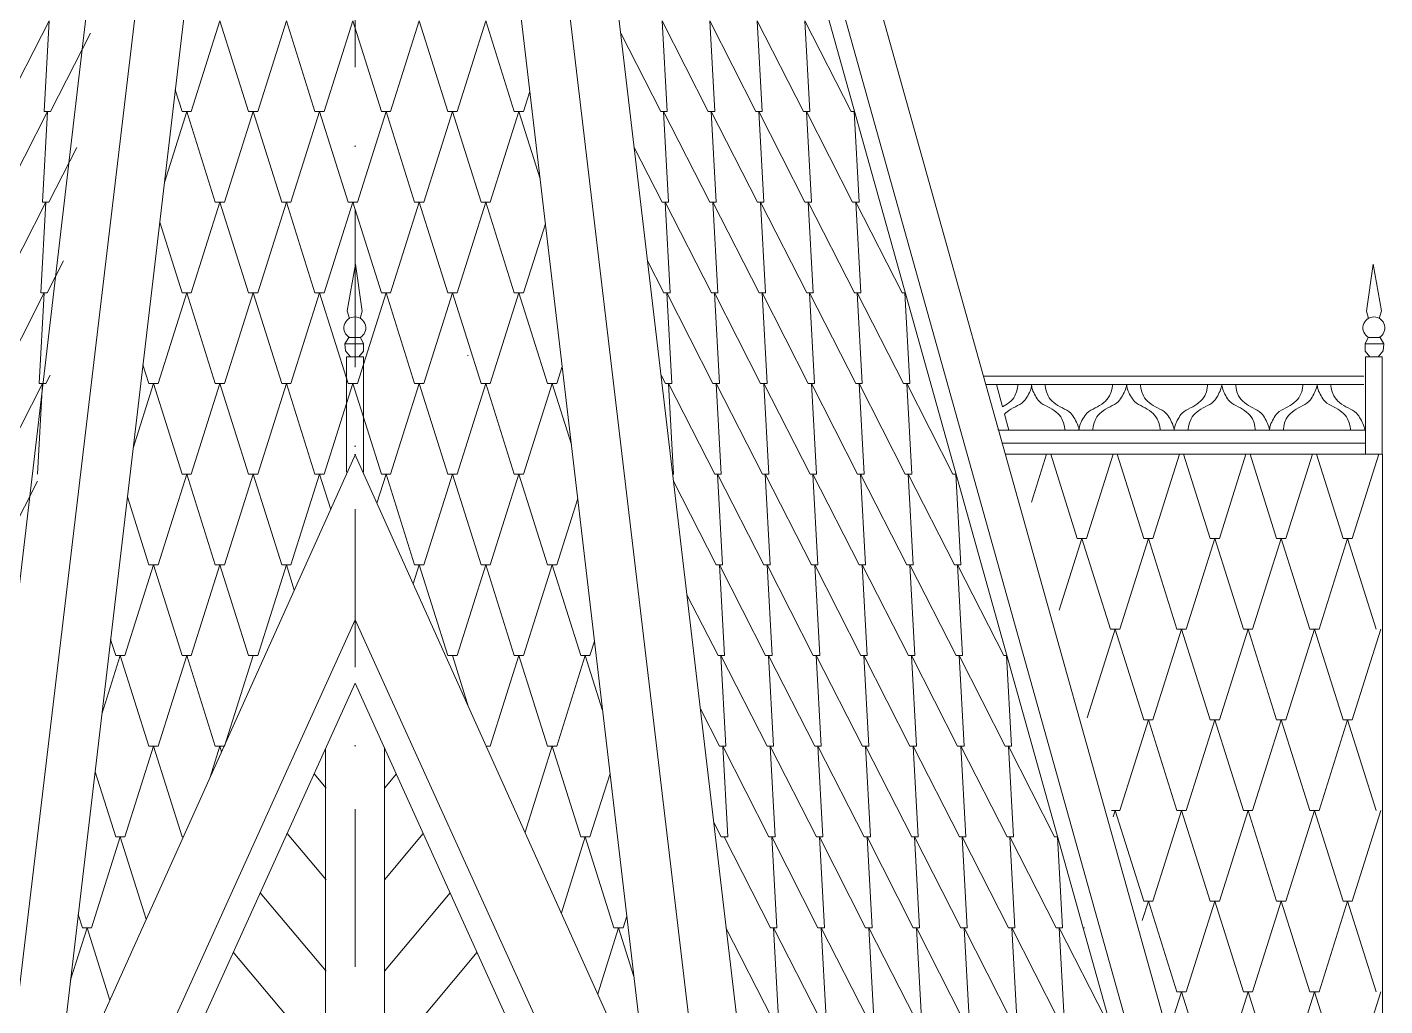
# Model space of a CAD drawing. Header units: millimetres. Extents: x 2399 to 111977, y 1313 to 59551.
# Drawn here: x 42151 to 45186, y 48311 to 50498 of the extents above; entities that cross this region are included whole.
import ezdxf

# ---------------------------------------------------------------- set-up
doc = ezdxf.new("R2010")
doc.units = ezdxf.units.MM
doc.linetypes.add('Штрихпунктирная', pattern=[670.277762, 352.777767, -176.388884, 0, -141.111112])
doc.layers.add('hatch1', color=7, linetype='Continuous', lineweight=20, true_color=0x6a6a6a)
doc.layers.add('main line', color=7, linetype='Continuous', lineweight=13)

msp = doc.modelspace()

# ---------------------------------------------------------------- linework, layer by layer
at = {"layer": 'hatch1', "color": 251, "linetype": 'Continuous', "lineweight": 20, "true_color": 0x6a6a6a}
for p, q in [((42096.9518, 50309.1492), (42200.2495, 50511.7989)), ((42200.2495, 50511.7989), (42189.0727, 50309.1492)), ((42582.2737, 50511.7989), (42518.3256, 50309.1492)), ((42582.2737, 50511.7989), (42646.2219, 50309.1492)), ((42730.7613, 50511.7989), (42666.8132, 50309.1492)), ((42730.7613, 50511.7989), (42794.7094, 50309.1492)), ((42879.2489, 50511.7989), (42815.3008, 50309.1492)), ((42879.2489, 50511.7989), (42943.197, 50309.1492)), ((43027.7365, 50511.7989), (42963.7884, 50309.1492)), ((43027.7365, 50511.7989), (43091.6846, 50309.1492)), ((43176.2241, 50511.7989), (43112.2759, 50309.1492)), ((43176.2241, 50511.7989), (43240.1722, 50309.1492)), ((43570.4997, 50511.7989), (43581.6766, 50309.1492)), ((43673.7974, 50309.1492), (43570.4997, 50511.7989)), ((43676.9391, 50511.7989), (43688.1159, 50309.1492)), ((43780.2368, 50309.1492), (43676.9391, 50511.7989)), ((43783.3784, 50511.7989), (43794.5552, 50309.1492)), ((43886.6761, 50309.1492), (43783.3784, 50511.7989)), ((43993.1154, 50309.1492), (43889.8177, 50511.7989)), ((43889.8177, 50511.7989), (43900.9946, 50309.1492)), ((42203.3912, 50309.1492), (42292.624, 50484.2064)), ((43567.3581, 50309.1492), (43478.1253, 50484.2064)), ((42482.4287, 50357.6522), (42497.7343, 50309.1492)), ((43274.9069, 50353.969), (43260.7635, 50309.1492)), ((42093.715, 50106.4995), (42197.0127, 50309.1492)), ((42197.0127, 50309.1492), (42185.8359, 50106.4995)), ((42203.3912, 50309.1492), (42189.0727, 50309.1492)), ((42508.0299, 50309.1492), (42458.1156, 50150.9723)), ((42518.3256, 50309.1492), (42497.7343, 50309.1492)), ((42508.0299, 50309.1492), (42571.9781, 50106.4995)), ((42656.5175, 50309.1492), (42592.5694, 50106.4995)), ((42666.8132, 50309.1492), (42646.2219, 50309.1492)), ((42656.5175, 50309.1492), (42720.4656, 50106.4995)), ((42805.0051, 50309.1492), (42741.057, 50106.4995)), ((42815.3008, 50309.1492), (42794.7094, 50309.1492)), ((42805.0051, 50309.1492), (42868.9532, 50106.4995)), ((42953.4927, 50309.1492), (42889.5446, 50106.4995)), ((42963.7884, 50309.1492), (42943.197, 50309.1492)), ((42953.4927, 50309.1492), (43017.4408, 50106.4995)), ((43101.9803, 50309.1492), (43038.0321, 50106.4995)), ((43112.2759, 50309.1492), (43091.6846, 50309.1492)), ((43101.9803, 50309.1492), (43165.9284, 50106.4995)), ((43250.4679, 50309.1492), (43186.5197, 50106.4995)), ((43260.7635, 50309.1492), (43240.1722, 50309.1492)), ((43250.4679, 50309.1492), (43297.8383, 50159.0338)), ((43567.3581, 50309.1492), (43581.6766, 50309.1492)), ((43573.7365, 50309.1492), (43584.9134, 50106.4995)), ((43677.0342, 50106.4995), (43573.7365, 50309.1492)), ((43673.7974, 50309.1492), (43688.1159, 50309.1492)), ((43680.1759, 50309.1492), (43691.3527, 50106.4995)), ((43783.4736, 50106.4995), (43680.1759, 50309.1492)), ((43780.2368, 50309.1492), (43794.5552, 50309.1492)), ((43786.6152, 50309.1492), (43797.7921, 50106.4995)), ((43889.9129, 50106.4995), (43786.6152, 50309.1492)), ((43886.6761, 50309.1492), (43900.9946, 50309.1492)), ((43893.0546, 50309.1492), (43904.2314, 50106.4995)), ((43996.3522, 50106.4995), (43893.0546, 50309.1492)), ((43993.1154, 50309.1492), (43999.4939, 50309.1492)), ((43999.4939, 50309.1492), (44010.6707, 50106.4995)), ((42200.1544, 50106.4995), (42262.5022, 50228.8137)), ((43570.5949, 50106.4995), (43508.2471, 50228.8137)), ((42089.6974, 49903.8498), (42192.9951, 50106.4995)), ((42192.9951, 50106.4995), (42181.8183, 49903.8498)), ((42200.1544, 50106.4995), (42185.8359, 50106.4995)), ((42582.2737, 50106.4995), (42518.3256, 49903.8498)), ((42592.5694, 50106.4995), (42571.9781, 50106.4995)), ((42582.2737, 50106.4995), (42646.2219, 49903.8498)), ((42730.7613, 50106.4995), (42666.8132, 49903.8498)), ((42741.057, 50106.4995), (42720.4656, 50106.4995)), ((42730.7613, 50106.4995), (42794.7094, 49903.8498)), ((42879.2489, 50106.4995), (42815.3008, 49903.8498)), ((42889.5446, 50106.4995), (42868.9532, 50106.4995)), ((42879.2489, 50106.4995), (42943.197, 49903.8498)), ((43027.7365, 50106.4995), (42963.7884, 49903.8498)), ((43038.0321, 50106.4995), (43017.4408, 50106.4995)), ((43027.7365, 50106.4995), (43091.6846, 49903.8498)), ((43176.2241, 50106.4995), (43112.2759, 49903.8498)), ((43186.5197, 50106.4995), (43165.9284, 50106.4995)), ((43176.2241, 50106.4995), (43240.1722, 49903.8498)), ((43570.5949, 50106.4995), (43584.9134, 50106.4995)), ((43577.7541, 50106.4995), (43588.931, 49903.8498)), ((43681.0518, 49903.8498), (43577.7541, 50106.4995)), ((43677.0342, 50106.4995), (43691.3527, 50106.4995)), ((43684.1935, 50106.4995), (43695.3703, 49903.8498)), ((43787.4912, 49903.8498), (43684.1935, 50106.4995)), ((43783.4736, 50106.4995), (43797.7921, 50106.4995)), ((43790.6328, 50106.4995), (43801.8097, 49903.8498)), ((43893.9305, 49903.8498), (43790.6328, 50106.4995)), ((43889.9129, 50106.4995), (43904.2314, 50106.4995)), ((43897.0722, 50106.4995), (43908.249, 49903.8498)), ((44000.3698, 49903.8498), (43897.0722, 50106.4995)), ((43996.3522, 50106.4995), (44010.6707, 50106.4995)), ((44106.8092, 49903.8498), (44003.5115, 50106.4995)), ((44003.5115, 50106.4995), (44014.6883, 49903.8498)), ((42447.6979, 50062.4135), (42497.7343, 49903.8498)), ((43309.6376, 50058.7303), (43260.7635, 49903.8498)), ((42196.1368, 49903.8498), (42232.6155, 49975.4139)), ((43574.6125, 49903.8498), (43538.1338, 49975.4139)), ((42086.4606, 49701.2001), (42189.7583, 49903.8498)), ((42189.7583, 49903.8498), (42178.5815, 49701.2001)), ((42196.1368, 49903.8498), (42181.8183, 49903.8498)), ((42508.0299, 49903.8498), (42444.0818, 49701.2001)), ((42518.3256, 49903.8498), (42497.7343, 49903.8498)), ((42508.0299, 49903.8498), (42571.9781, 49701.2001)), ((42656.5175, 49903.8498), (42592.5694, 49701.2001)), ((42666.8132, 49903.8498), (42646.2219, 49903.8498)), ((42656.5175, 49903.8498), (42720.4656, 49701.2001)), ((42805.0051, 49903.8498), (42741.057, 49701.2001)), ((42815.3008, 49903.8498), (42794.7094, 49903.8498)), ((42805.0051, 49903.8498), (42868.9532, 49701.2001)), ((42953.4927, 49903.8498), (42889.5446, 49701.2001)), ((42963.7884, 49903.8498), (42943.197, 49903.8498)), ((42953.4927, 49903.8498), (43017.4408, 49701.2001)), ((43101.9803, 49903.8498), (43038.0321, 49701.2001)), ((43112.2759, 49903.8498), (43091.6846, 49903.8498)), ((43101.9803, 49903.8498), (43165.9284, 49701.2001)), ((43250.4679, 49903.8498), (43186.5197, 49701.2001)), ((43260.7635, 49903.8498), (43240.1722, 49903.8498)), ((43250.4679, 49903.8498), (43314.416, 49701.2001)), ((43574.6125, 49903.8498), (43588.931, 49903.8498)), ((43580.991, 49903.8498), (43592.1678, 49701.2001)), ((43684.2886, 49701.2001), (43580.991, 49903.8498)), ((43681.0518, 49903.8498), (43695.3703, 49903.8498)), ((43687.4303, 49903.8498), (43698.6071, 49701.2001)), ((43790.728, 49701.2001), (43687.4303, 49903.8498)), ((43787.4912, 49903.8498), (43801.8097, 49903.8498)), ((43793.8696, 49903.8498), (43805.0465, 49701.2001)), ((43897.1673, 49701.2001), (43793.8696, 49903.8498)), ((43893.9305, 49903.8498), (43908.249, 49903.8498)), ((43900.309, 49903.8498), (43911.4858, 49701.2001)), ((44003.6067, 49701.2001), (43900.309, 49903.8498)), ((44000.3698, 49903.8498), (44014.6883, 49903.8498)), ((44006.7483, 49903.8498), (44017.9252, 49701.2001)), ((44110.046, 49701.2001), (44006.7483, 49903.8498)), ((44106.8092, 49903.8498), (44113.1876, 49903.8498)), ((44113.1876, 49903.8498), (44124.3645, 49701.2001)), ((42410.1713, 49743.408), (42423.4905, 49701.2001)), ((43347.1642, 49739.7248), (43335.0073, 49701.2001)), ((42192.8999, 49701.2001), (42202.4937, 49720.0212)), ((43577.8493, 49701.2001), (43568.2555, 49720.0212)), ((42082.443, 49498.5504), (42185.7407, 49701.2001)), ((42185.7407, 49701.2001), (42174.5639, 49498.5504)), ((42192.8999, 49701.2001), (42178.5815, 49701.2001)), ((42433.7861, 49701.2001), (42388.2197, 49556.8013)), ((42444.0818, 49701.2001), (42423.4905, 49701.2001)), ((42433.7861, 49701.2001), (42497.7343, 49498.5504)), ((42582.2737, 49701.2001), (42518.3256, 49498.5504)), ((42592.5694, 49701.2001), (42571.9781, 49701.2001)), ((42582.2737, 49701.2001), (42646.2219, 49498.5504)), ((42730.7613, 49701.2001), (42666.8132, 49498.5504)), ((42741.057, 49701.2001), (42720.4656, 49701.2001)), ((42730.7613, 49701.2001), (42794.7094, 49498.5504)), ((42879.2489, 49701.2001), (42815.3008, 49498.5504)), ((42889.5446, 49701.2001), (42868.9532, 49701.2001)), ((42879.2489, 49701.2001), (42943.197, 49498.5504)), ((43027.7365, 49701.2001), (42963.7884, 49498.5504)), ((43038.0321, 49701.2001), (43017.4408, 49701.2001)), ((43027.7365, 49701.2001), (43091.6846, 49498.5504)), ((43176.2241, 49701.2001), (43112.2759, 49498.5504)), ((43186.5197, 49701.2001), (43165.9284, 49701.2001)), ((43176.2241, 49701.2001), (43240.1722, 49498.5504)), ((43324.7117, 49701.2001), (43260.7635, 49498.5504)), ((43335.0073, 49701.2001), (43314.416, 49701.2001)), ((43324.7117, 49701.2001), (43367.7343, 49564.8628)), ((43577.8493, 49701.2001), (43592.1678, 49701.2001)), ((43688.3062, 49498.5504), (43585.0086, 49701.2001)), ((43585.0086, 49701.2001), (43596.1854, 49498.5504)), ((43684.2886, 49701.2001), (43698.6071, 49701.2001)), ((43794.7456, 49498.5504), (43691.4479, 49701.2001)), ((43691.4479, 49701.2001), (43702.6247, 49498.5504)), ((43790.728, 49701.2001), (43805.0465, 49701.2001)), ((43901.1849, 49498.5504), (43797.8872, 49701.2001)), ((43797.8872, 49701.2001), (43809.0641, 49498.5504)), ((43897.1673, 49701.2001), (43911.4858, 49701.2001)), ((44007.6243, 49498.5504), (43904.3266, 49701.2001)), ((43904.3266, 49701.2001), (43915.5034, 49498.5504)), ((44003.6067, 49701.2001), (44017.9252, 49701.2001)), ((44114.0636, 49498.5504), (44010.7659, 49701.2001)), ((44010.7659, 49701.2001), (44021.9428, 49498.5504)), ((44110.046, 49701.2001), (44124.3645, 49701.2001)), ((44117.2052, 49701.2001), (44128.3821, 49498.5504)), ((44220.5029, 49498.5504), (44117.2052, 49701.2001)), ((44430.0317, 49543.5397), (44396.1731, 49436.243)), ((44439.1886, 49543.5397), (44498.5583, 49355.399)), ((44578.5193, 49543.5397), (44519.1496, 49355.399)), ((44587.6762, 49543.5397), (44647.0459, 49355.399)), ((44727.0069, 49543.5397), (44667.6372, 49355.399)), ((44736.1638, 49543.5397), (44795.5334, 49355.399)), ((44875.4945, 49543.5397), (44816.1248, 49355.399)), ((44884.6514, 49543.5397), (44944.021, 49355.399)), ((45023.982, 49543.5397), (44964.6124, 49355.399)), ((45033.1389, 49543.5397), (45092.5086, 49355.399)), ((45172.4696, 49543.5397), (45113.0999, 49355.399)), ((42508.0299, 49498.5504), (42444.0818, 49295.9007)), ((42518.3256, 49498.5504), (42497.7343, 49498.5504)), ((42508.0299, 49498.5504), (42571.9781, 49295.9007)), ((42656.5175, 49498.5504), (42592.5694, 49295.9007)), ((42666.8132, 49498.5504), (42646.2219, 49498.5504)), ((42656.5175, 49498.5504), (42720.4656, 49295.9007)), ((42805.0051, 49498.5504), (42741.057, 49295.9007)), ((42815.3008, 49498.5504), (42794.7094, 49498.5504)), ((42805.0051, 49498.5504), (42829.789, 49420.0111)), ((42953.4927, 49498.5504), (42933.1624, 49434.1245)), ((42963.7884, 49498.5504), (42943.197, 49498.5504)), ((42953.4927, 49498.5504), (43017.4408, 49295.9007)), ((43101.9803, 49498.5504), (43038.0321, 49295.9007)), ((43112.2759, 49498.5504), (43091.6846, 49498.5504)), ((43101.9803, 49498.5504), (43165.9284, 49295.9007)), ((43250.4679, 49498.5504), (43186.5197, 49295.9007)), ((43260.7635, 49498.5504), (43240.1722, 49498.5504)), ((43250.4679, 49498.5504), (43314.416, 49295.9007)), ((43594.3765, 49498.5504), (43596.1854, 49498.5504)), ((43688.3062, 49498.5504), (43702.6247, 49498.5504)), ((43694.6847, 49498.5504), (43705.8616, 49295.9007)), ((43797.9824, 49295.9007), (43694.6847, 49498.5504)), ((43794.7456, 49498.5504), (43809.0641, 49498.5504)), ((43801.124, 49498.5504), (43812.3009, 49295.9007)), ((43904.4217, 49295.9007), (43801.124, 49498.5504)), ((43901.1849, 49498.5504), (43915.5034, 49498.5504)), ((43907.5634, 49498.5504), (43918.7402, 49295.9007)), ((44010.8611, 49295.9007), (43907.5634, 49498.5504)), ((44007.6243, 49498.5504), (44021.9428, 49498.5504)), ((44117.3004, 49295.9007), (44014.0027, 49498.5504)), ((44014.0027, 49498.5504), (44025.1796, 49295.9007)), ((44114.0636, 49498.5504), (44128.3821, 49498.5504)), ((44223.7398, 49295.9007), (44120.4421, 49498.5504)), ((44120.4421, 49498.5504), (44131.6189, 49295.9007)), ((44220.5029, 49498.5504), (44226.8814, 49498.5504)), ((44226.8814, 49498.5504), (44238.0582, 49295.9007)), ((42079.2062, 49295.9007), (42174.5271, 49482.9016)), ((43691.5431, 49295.9007), (43596.2221, 49482.9016)), ((42375.4406, 49448.1693), (42423.4905, 49295.9007)), ((43381.8949, 49444.4861), (43335.0073, 49295.9007)), ((44508.8539, 49355.399), (44458.289, 49195.1602)), ((44498.5583, 49355.399), (44519.1496, 49355.399)), ((44508.8539, 49355.399), (44572.8021, 49152.7493)), ((44657.3415, 49355.399), (44593.3934, 49152.7493)), ((44647.0459, 49355.399), (44667.6372, 49355.399)), ((44657.3415, 49355.399), (44721.2897, 49152.7493)), ((44805.8291, 49355.399), (44741.881, 49152.7493)), ((44795.5334, 49355.399), (44816.1248, 49355.399)), ((44805.8291, 49355.399), (44869.7772, 49152.7493)), ((44954.3167, 49355.399), (44890.3686, 49152.7493)), ((44944.021, 49355.399), (44964.6124, 49355.399)), ((44954.3167, 49355.399), (45018.2648, 49152.7493)), ((45102.8043, 49355.399), (45038.8562, 49152.7493)), ((45092.5086, 49355.399), (45113.0999, 49355.399)), ((45102.8043, 49355.399), (45166.7524, 49152.7493)), ((42433.7861, 49295.9007), (42369.838, 49093.251)), ((42444.0818, 49295.9007), (42423.4905, 49295.9007)), ((42433.7861, 49295.9007), (42497.7343, 49093.251)), ((42582.2737, 49295.9007), (42518.3256, 49093.251)), ((42592.5694, 49295.9007), (42571.9781, 49295.9007)), ((42582.2737, 49295.9007), (42646.2219, 49093.251)), ((42730.7613, 49295.9007), (42666.8132, 49093.251)), ((42741.057, 49295.9007), (42720.4656, 49295.9007)), ((42730.7613, 49295.9007), (42748.5604, 49239.496)), ((43027.7365, 49295.9007), (43014.391, 49253.6093)), ((43038.0321, 49295.9007), (43017.4408, 49295.9007)), ((43027.7365, 49295.9007), (43091.6846, 49093.251)), ((43176.2241, 49295.9007), (43112.2759, 49093.251)), ((43186.5197, 49295.9007), (43165.9284, 49295.9007)), ((43176.2241, 49295.9007), (43240.1722, 49093.251)), ((43324.7117, 49295.9007), (43260.7635, 49093.251)), ((43335.0073, 49295.9007), (43314.416, 49295.9007)), ((43324.7117, 49295.9007), (43388.6598, 49093.251)), ((43691.5431, 49295.9007), (43705.8616, 49295.9007)), ((43698.7023, 49295.9007), (43709.8792, 49093.251)), ((43802, 49093.251), (43698.7023, 49295.9007)), ((43797.9824, 49295.9007), (43812.3009, 49295.9007)), ((43805.1416, 49295.9007), (43816.3185, 49093.251)), ((43908.4393, 49093.251), (43805.1416, 49295.9007)), ((43904.4217, 49295.9007), (43918.7402, 49295.9007)), ((43911.581, 49295.9007), (43922.7578, 49093.251)), ((44014.8787, 49093.251), (43911.581, 49295.9007)), ((44010.8611, 49295.9007), (44025.1796, 49295.9007)), ((44121.318, 49093.251), (44018.0203, 49295.9007)), ((44018.0203, 49295.9007), (44029.1972, 49093.251)), ((44117.3004, 49295.9007), (44131.6189, 49295.9007)), ((44124.4597, 49295.9007), (44135.6365, 49093.251)), ((44227.7574, 49093.251), (44124.4597, 49295.9007)), ((44223.7398, 49295.9007), (44238.0582, 49295.9007)), ((44230.899, 49295.9007), (44242.0758, 49093.251)), ((44334.1967, 49093.251), (44230.899, 49295.9007)), ((43695.5607, 49093.251), (43626.1089, 49229.5018)), ((42337.914, 49129.1638), (42349.2467, 49093.251)), ((44583.0977, 49152.7493), (44520.4048, 48954.0773)), ((44572.8021, 49152.7493), (44593.3934, 49152.7493)), ((44583.0977, 49152.7493), (44647.0459, 48950.0996)), ((44731.5853, 49152.7493), (44667.6372, 48950.0996)), ((44721.2897, 49152.7493), (44741.881, 49152.7493)), ((44731.5853, 49152.7493), (44795.5334, 48950.0996)), ((44880.0729, 49152.7493), (44816.1248, 48950.0996)), ((44869.7772, 49152.7493), (44890.3686, 49152.7493)), ((44880.0729, 49152.7493), (44944.021, 48950.0996)), ((45028.5605, 49152.7493), (44964.6124, 48950.0996)), ((45018.2648, 49152.7493), (45038.8562, 49152.7493)), ((45028.5605, 49152.7493), (45092.5086, 48950.0996)), ((45177.0481, 49152.7493), (45113.0999, 48950.0996)), ((43419.4215, 49125.4806), (43409.2511, 49093.251)), ((42359.5423, 49093.251), (42318.3237, 48962.6304)), ((42369.838, 49093.251), (42349.2467, 49093.251)), ((42359.5423, 49093.251), (42423.4905, 48890.6014)), ((42508.0299, 49093.251), (42444.0818, 48890.6014)), ((42518.3256, 49093.251), (42497.7343, 49093.251)), ((42508.0299, 49093.251), (42571.9781, 48890.6014)), ((42656.5175, 49093.251), (42592.5694, 48890.6014)), ((42666.8132, 49093.251), (42646.2219, 49093.251)), ((43112.2759, 49093.251), (43091.6846, 49093.251)), ((43101.9803, 49093.251), (43138.2048, 48978.4565)), ((43250.4679, 49093.251), (43186.5197, 48890.6014)), ((43260.7635, 49093.251), (43240.1722, 49093.251)), ((43250.4679, 49093.251), (43314.416, 48890.6014)), ((43398.9555, 49093.251), (43335.0073, 48890.6014)), ((43409.2511, 49093.251), (43388.6598, 49093.251)), ((43398.9555, 49093.251), (43437.6302, 48970.6919)), ((43695.5607, 49093.251), (43709.8792, 49093.251)), ((43701.9391, 49093.251), (43713.116, 48890.6014)), ((43805.2368, 48890.6014), (43701.9391, 49093.251)), ((43802, 49093.251), (43816.3185, 49093.251)), ((43808.3785, 49093.251), (43819.5553, 48890.6014)), ((43911.6762, 48890.6014), (43808.3785, 49093.251)), ((43908.4393, 49093.251), (43922.7578, 49093.251)), ((43914.8178, 49093.251), (43925.9946, 48890.6014)), ((44018.1155, 48890.6014), (43914.8178, 49093.251)), ((44014.8787, 49093.251), (44029.1972, 49093.251)), ((44021.2571, 49093.251), (44032.434, 48890.6014)), ((44124.5548, 48890.6014), (44021.2571, 49093.251)), ((44121.318, 49093.251), (44135.6365, 49093.251)), ((44127.6965, 49093.251), (44138.8733, 48890.6014)), ((44230.9942, 48890.6014), (44127.6965, 49093.251)), ((44227.7574, 49093.251), (44242.0758, 49093.251)), ((44234.1358, 49093.251), (44245.3127, 48890.6014)), ((44337.4335, 48890.6014), (44234.1358, 49093.251)), ((44334.1967, 49093.251), (44340.5752, 49093.251)), ((44340.5752, 49093.251), (44351.752, 48890.6014)), ((43698.7975, 48890.6014), (43656.2306, 48974.1091)), ((44657.3415, 48950.0996), (44593.3934, 48747.4499)), ((44647.0459, 48950.0996), (44667.6372, 48950.0996)), ((44657.3415, 48950.0996), (44721.2897, 48747.4499)), ((44805.8291, 48950.0996), (44741.881, 48747.4499)), ((44795.5334, 48950.0996), (44816.1248, 48950.0996)), ((44805.8291, 48950.0996), (44869.7772, 48747.4499)), ((44954.3167, 48950.0996), (44890.3686, 48747.4499)), ((44944.021, 48950.0996), (44964.6124, 48950.0996)), ((44954.3167, 48950.0996), (45018.2648, 48747.4499)), ((45102.8043, 48950.0996), (45038.8562, 48747.4499)), ((45092.5086, 48950.0996), (45113.0999, 48950.0996)), ((45102.8043, 48950.0996), (45166.7524, 48747.4499)), ((42433.7861, 48890.6014), (42369.838, 48687.9517)), ((42444.0818, 48890.6014), (42423.4905, 48890.6014)), ((42433.7861, 48890.6014), (42497.7343, 48687.9517)), ((42582.2737, 48890.6014), (42560.4643, 48821.488)), ((42592.5694, 48890.6014), (42571.9781, 48890.6014)), ((42582.2737, 48890.6014), (42586.1032, 48878.4657)), ((43186.5197, 48890.6014), (43177.7381, 48890.6014)), ((43324.7117, 48890.6014), (43264.1285, 48698.6151)), ((43335.0073, 48890.6014), (43314.416, 48890.6014)), ((43324.7117, 48890.6014), (43388.6598, 48687.9517)), ((43698.7975, 48890.6014), (43713.116, 48890.6014)), ((43705.9567, 48890.6014), (43717.1336, 48687.9517)), ((43809.2544, 48687.9517), (43705.9567, 48890.6014)), ((43805.2368, 48890.6014), (43819.5553, 48890.6014)), ((43812.3961, 48890.6014), (43823.5729, 48687.9517)), ((43915.6938, 48687.9517), (43812.3961, 48890.6014)), ((43911.6762, 48890.6014), (43925.9946, 48890.6014)), ((43918.8354, 48890.6014), (43930.0122, 48687.9517)), ((44022.1331, 48687.9517), (43918.8354, 48890.6014)), ((44018.1155, 48890.6014), (44032.434, 48890.6014)), ((44025.2747, 48890.6014), (44036.4516, 48687.9517)), ((44128.5724, 48687.9517), (44025.2747, 48890.6014)), ((44124.5548, 48890.6014), (44138.8733, 48890.6014)), ((44131.7141, 48890.6014), (44142.8909, 48687.9517)), ((44235.0118, 48687.9517), (44131.7141, 48890.6014)), ((44230.9942, 48890.6014), (44245.3127, 48890.6014)), ((44238.1534, 48890.6014), (44249.3303, 48687.9517)), ((44341.4511, 48687.9517), (44238.1534, 48890.6014)), ((44337.4335, 48890.6014), (44351.752, 48890.6014)), ((44447.8904, 48687.9517), (44344.5928, 48890.6014)), ((44344.5928, 48890.6014), (44355.7696, 48687.9517)), ((42303.1833, 48833.9251), (42349.2467, 48687.9517)), ((43454.1522, 48830.2419), (43409.2511, 48687.9517)), ((44574.6885, 48747.4499), (44593.3934, 48747.4499)), ((44583.0977, 48747.4499), (44578.6431, 48733.3332)), ((44583.0977, 48747.4499), (44647.0459, 48544.8002)), ((44731.5853, 48747.4499), (44667.6372, 48544.8002)), ((44721.2897, 48747.4499), (44741.881, 48747.4499)), ((44731.5853, 48747.4499), (44795.5334, 48544.8002)), ((44880.0729, 48747.4499), (44816.1248, 48544.8002)), ((44869.7772, 48747.4499), (44890.3686, 48747.4499)), ((44880.0729, 48747.4499), (44944.021, 48544.8002)), ((45028.5605, 48747.4499), (44964.6124, 48544.8002)), ((45018.2648, 48747.4499), (45038.8562, 48747.4499)), ((45028.5605, 48747.4499), (45092.5086, 48544.8002)), ((45177.0481, 48747.4499), (45113.0999, 48544.8002)), ((43702.8151, 48687.9517), (43686.1174, 48720.7093)), ((42359.5423, 48687.9517), (42295.5942, 48485.302)), ((42369.838, 48687.9517), (42349.2467, 48687.9517)), ((42359.5423, 48687.9517), (42417.5944, 48503.9866)), ((42500.3753, 48687.9517), (42497.7343, 48687.9517)), ((43398.9555, 48687.9517), (43345.357, 48518.0999)), ((43409.2511, 48687.9517), (43388.6598, 48687.9517)), ((43398.9555, 48687.9517), (43462.9036, 48485.302)), ((43702.8151, 48687.9517), (43717.1336, 48687.9517)), ((43812.4912, 48485.302), (43709.1935, 48687.9517)), ((43809.2544, 48687.9517), (43823.5729, 48687.9517)), ((43918.9306, 48485.302), (43815.6329, 48687.9517)), ((43815.6329, 48687.9517), (43826.8097, 48485.302)), ((43915.6938, 48687.9517), (43930.0122, 48687.9517)), ((44025.3699, 48485.302), (43922.0722, 48687.9517)), ((43922.0722, 48687.9517), (43933.2491, 48485.302)), ((44022.1331, 48687.9517), (44036.4516, 48687.9517)), ((44131.8092, 48485.302), (44028.5116, 48687.9517)), ((44028.5116, 48687.9517), (44039.6884, 48485.302)), ((44128.5724, 48687.9517), (44142.8909, 48687.9517)), ((44238.2486, 48485.302), (44134.9509, 48687.9517)), ((44134.9509, 48687.9517), (44146.1277, 48485.302)), ((44235.0118, 48687.9517), (44249.3303, 48687.9517)), ((44344.6879, 48485.302), (44241.3902, 48687.9517)), ((44241.3902, 48687.9517), (44252.5671, 48485.302)), ((44341.4511, 48687.9517), (44355.7696, 48687.9517)), ((44451.1273, 48485.302), (44347.8296, 48687.9517)), ((44347.8296, 48687.9517), (44359.0064, 48485.302)), ((44447.8904, 48687.9517), (44454.2689, 48687.9517)), ((44454.2689, 48687.9517), (44465.4458, 48485.302)), ((44657.3415, 48544.8002), (44643.6297, 48501.3479)), ((44647.0459, 48544.8002), (44667.6372, 48544.8002)), ((44657.3415, 48544.8002), (44721.2897, 48342.1505)), ((44805.8291, 48544.8002), (44741.881, 48342.1505)), ((44795.5334, 48544.8002), (44816.1248, 48544.8002)), ((44805.8291, 48544.8002), (44869.7772, 48342.1505)), ((44954.3167, 48544.8002), (44890.3686, 48342.1505)), ((44944.021, 48544.8002), (44964.6124, 48544.8002)), ((44954.3167, 48544.8002), (45018.2648, 48342.1505)), ((45102.8043, 48544.8002), (45038.8562, 48342.1505)), ((45092.5086, 48544.8002), (45113.0999, 48544.8002)), ((45102.8043, 48544.8002), (45166.7524, 48342.1505)), ((42265.6567, 48514.9196), (42275.0029, 48485.302)), ((43491.6788, 48511.2364), (43483.4949, 48485.302)), ((42285.2985, 48485.302), (42248.4277, 48368.4594)), ((42295.5942, 48485.302), (42275.0029, 48485.302)), ((42285.2985, 48485.302), (42336.3658, 48323.4714)), ((43473.1992, 48485.302), (43426.5856, 48337.5848)), ((43483.4949, 48485.302), (43462.9036, 48485.302)), ((43473.1992, 48485.302), (43507.5262, 48376.5209)), ((43816.5088, 48282.6523), (43713.2111, 48485.302)), ((43812.4912, 48485.302), (43826.8097, 48485.302)), ((43819.6505, 48485.302), (43830.8273, 48282.6523)), ((43922.9482, 48282.6523), (43819.6505, 48485.302)), ((43918.9306, 48485.302), (43933.2491, 48485.302)), ((44029.3875, 48282.6523), (43926.0898, 48485.302)), ((43926.0898, 48485.302), (43937.2667, 48282.6523)), ((44025.3699, 48485.302), (44039.6884, 48485.302)), ((44032.5292, 48485.302), (44043.706, 48282.6523)), ((44135.8268, 48282.6523), (44032.5292, 48485.302)), ((44131.8092, 48485.302), (44146.1277, 48485.302)), ((44138.9685, 48485.302), (44150.1453, 48282.6523)), ((44242.2662, 48282.6523), (44138.9685, 48485.302)), ((44238.2486, 48485.302), (44252.5671, 48485.302)), ((44245.4078, 48485.302), (44256.5847, 48282.6523)), ((44348.7055, 48282.6523), (44245.4078, 48485.302)), ((44344.6879, 48485.302), (44359.0064, 48485.302)), ((44351.8472, 48485.302), (44363.024, 48282.6523)), ((44455.1449, 48282.6523), (44351.8472, 48485.302)), ((44451.1273, 48485.302), (44465.4458, 48485.302)), ((44458.2865, 48485.302), (44469.4634, 48282.6523)), ((44561.5842, 48282.6523), (44458.2865, 48485.302)), ((44731.5853, 48342.1505), (44708.6163, 48269.3625)), ((44721.2897, 48342.1505), (44741.881, 48342.1505)), ((44731.5853, 48342.1505), (44795.5334, 48139.5008)), ((44880.0729, 48342.1505), (44816.1248, 48139.5008)), ((44869.7772, 48342.1505), (44890.3686, 48342.1505)), ((44880.0729, 48342.1505), (44944.021, 48139.5008)), ((45028.5605, 48342.1505), (44964.6124, 48139.5008)), ((45018.2648, 48342.1505), (45038.8562, 48342.1505)), ((45028.5605, 48342.1505), (45092.5086, 48139.5008)), ((45177.0481, 48342.1505), (45113.0999, 48139.5008))]:
    msp.add_line(p, q, dxfattribs=at)
at = {"layer": 'main line', "color": 7, "linetype": 'Штрихпунктирная', "lineweight": 13}
msp.add_line((42884.2044, 54113.2451), (42884.2044, 28718.316), dxfattribs=at)
at = {"layer": 'main line', "color": 7, "linetype": 'Continuous', "lineweight": 13}
for p, q in [((41906.1498, 47324.8219), (42515.1092, 52487.9905)), ((42013.6695, 47334.5895), (42626.0946, 52487.1894)), ((42210.136, 48042.9496), (42732.8485, 52486.4189)), ((43548.7552, 48026.042), (43024.0537, 52486.4189)), ((43743.2328, 47334.5895), (43130.8077, 52487.1894)), ((43850.7525, 47324.8219), (43241.793, 52487.9905)), ((44843.7728, 47297.4766), (43390.2718, 52489.2871)), ((44881.013, 47297.9948), (43427.3315, 52489.2871)), ((44961.8628, 47315.9086), (43512.6312, 52489.2871)), ((42866.612, 49863.639), (42885.3703, 49968.532)), ((42885.3703, 49968.532), (42900.3003, 49862.8733)), ((45159.9086, 49968.532), (45144.9786, 49862.8733)), ((45178.6669, 49863.639), (45159.9086, 49968.532)), ((42871.9904, 49847.1436), (42866.612, 49863.639)), ((42900.3003, 49862.8733), (42896.0645, 49846.9306)), ((45144.9786, 49862.8733), (45149.2144, 49846.9306)), ((45173.2885, 49847.1436), (45178.6669, 49863.639)), ((42861.6354, 49790.1373), (42870.0574, 49804.3017)), ((42870.0574, 49804.3017), (42896.4721, 49804.3017)), ((42896.4721, 49804.3017), (42903.3629, 49790.1373)), ((45148.8068, 49804.3017), (45141.916, 49790.1373)), ((45175.2215, 49804.3017), (45148.8068, 49804.3017)), ((45183.6435, 49790.1373), (45175.2215, 49804.3017)), ((42861.6354, 49790.1373), (42903.3629, 49790.1373)), ((42862.7838, 49774.4416), (42861.6354, 49790.1373)), ((42874.2685, 49760.9361), (42862.7838, 49774.4416)), ((42903.3629, 49773.676), (42893.0267, 49760.9361)), ((42903.3629, 49790.1373), (42903.3629, 49773.676)), ((45183.6435, 49790.1373), (45141.916, 49790.1373)), ((45141.916, 49790.1373), (45141.916, 49773.676)), ((45141.916, 49773.676), (45152.2522, 49760.9361)), ((45171.0104, 49760.9361), (45182.4951, 49774.4416)), ((45182.4951, 49774.4416), (45183.6435, 49790.1373)), ((42865.3902, 49760.9361), (42865.3902, 49503.544)), ((42902.9362, 49760.9361), (42865.3902, 49760.9361)), ((42902.9362, 49503.0132), (42902.9362, 49760.9361)), ((45142.3427, 49760.9361), (45179.8887, 49760.9361)), ((45142.3427, 49543.5397), (45142.3427, 49760.9361)), ((45179.8887, 49760.9361), (45179.8887, 49543.5397)), ((45138.8011, 49717.918), (44288.9818, 49717.918)), ((45139.1181, 49699.3691), (44294.178, 49699.3691)), ((44317.8527, 49699.3691), (44331.3002, 49649.1824)), ((45139.1181, 49699.3691), (44424.9257, 49699.3691)), ((45139.1181, 49699.3691), (44424.9257, 49699.3691)), ((45139.1181, 49699.3691), (44424.9257, 49699.3691)), ((45139.1181, 49699.3691), (44424.9257, 49699.3691)), ((45139.1181, 49699.3691), (44424.9257, 49699.3691)), ((45139.1181, 49699.3691), (44424.9257, 49699.3691)), ((45139.1181, 49699.3691), (44424.9257, 49699.3691)), ((45139.1181, 49699.3691), (44424.9257, 49699.3691)), ((45139.1181, 49699.3691), (44424.9257, 49699.3691)), ((45139.1181, 49699.3691), (44424.9257, 49699.3691)), ((45139.1181, 49699.3691), (44424.9257, 49699.3691)), ((45139.1181, 49699.3691), (44639.5176, 49699.3691)), ((45139.1181, 49699.3691), (44852.416, 49699.3691)), ((45139.1181, 49699.3691), (45065.3144, 49699.3691)), ((44335.6709, 49632.8707), (44345.2327, 49597.1857)), ((45140.8649, 49597.1857), (44322.8028, 49597.1857)), ((45140.8649, 49597.1857), (44448.4147, 49597.1857)), ((45140.8649, 49597.1857), (44448.4147, 49597.1857)), ((45140.8649, 49597.1857), (44448.4147, 49597.1857)), ((45140.8649, 49597.1857), (44448.4147, 49597.1857)), ((45140.8649, 49597.1857), (44448.4147, 49597.1857)), ((45140.8649, 49597.1857), (44533.1495, 49597.1857)), ((45140.8649, 49597.1857), (44746.0479, 49597.1857)), ((45141.3599, 49568.226), (44330.9154, 49568.226)), ((45141.3599, 49568.226), (44455.0717, 49568.226)), ((42193.6035, 48006.2092), (42885.3746, 49543.5397)), ((43575.6987, 48006.2092), (42883.9275, 49543.5397)), ((44337.8308, 49543.5397), (45180.3601, 49543.5397)), ((45180.3601, 49543.5397), (45142.3427, 49543.5397)), ((45180.3601, 47236.3636), (45180.3601, 49543.5397)), ((42356.0755, 48007.3451), (42884.6511, 49173.5861)), ((43413.2266, 48007.3451), (42884.6511, 49173.5861)), ((42420.188, 48006.7738), (42884.6511, 49031.558)), ((43349.1141, 48006.7738), (42884.6511, 49031.558)), ((42949.8558, 47365.0691), (42949.8558, 48887.6913)), ((42817.9993, 47365.0691), (42817.9993, 48884.4984)), ((42819.4464, 48796.9273), (42792.7435, 48828.7745)), ((42949.8558, 48796.9273), (42976.5587, 48828.7745)), ((42819.4464, 48592.3761), (42732.5644, 48695.9961)), ((42949.8558, 48592.3761), (43036.7378, 48695.9961)), ((42819.4464, 48387.8249), (42672.3852, 48563.2178)), ((42949.8558, 48387.8249), (43096.9169, 48563.2178)), ((44511.2288, 48485.302), (44514.7458, 48485.302)), ((42819.4464, 48183.2738), (42612.2061, 48430.4394)), ((42949.8558, 48183.2738), (43157.0961, 48430.4394))]:
    msp.add_line(p, q, dxfattribs=at)
at = {"layer": 'main line', "color": 7, "linetype": 'Continuous', "lineweight": 13, "flags": 128}
msp.add_lwpolyline([(43136.0687, 49764.595, 0.017938026), (43136.7082, 49763.5838)], format="xyb", dxfattribs=at)
msp.add_lwpolyline([(43136.0687, 49764.595, 0.017938026), (43136.7082, 49763.5838)], format="xyb", dxfattribs=at)
msp.add_lwpolyline([(43136.0687, 49764.595, 0.017938026), (43136.7082, 49763.5838)], format="xyb", dxfattribs=at)
msp.add_lwpolyline([(43136.0687, 49764.595, 0.017938026), (43136.7082, 49763.5838)], format="xyb", dxfattribs=at)
msp.add_lwpolyline([(43136.0687, 49764.595, 0.017938026), (43136.7082, 49763.5838)], format="xyb", dxfattribs=at)
msp.add_lwpolyline([(43136.0687, 49764.595, 0.017938026), (43136.7082, 49763.5838)], format="xyb", dxfattribs=at)
at = {"layer": 'main line', "color": 7, "linetype": 'Continuous', "lineweight": 13}
for centre in [(42883.839, 49825.7397), (45161.4399, 49825.7397)]:
    msp.add_arc(centre, 24.4646, 298.8026305, 241.1973695, dxfattribs=at)
for points, knots in [([(44331.3002, 49649.1824), (44336.5229, 49652.0682), (44341.6415, 49655.1467), (44346.2841, 49658.8809), (44351.4251, 49663.0161), (44356.0081, 49667.8422), (44359.145, 49673.6472), (44365.5137, 49685.4326), (44365.8137, 49699.3691), (44365.8137, 49699.3691)], [0, 0, 0, 0, 1, 1, 1, 2, 2, 2, 3, 3, 3, 3]), ([(44396.2165, 49698.4595), (44396.2165, 49698.4595), (44395.9239, 49693.1672), (44394.3684, 49688.1649), (44392.8465, 49683.2704), (44390.2709, 49678.7961), (44387.6998, 49674.3513), (44385.0575, 49669.7834), (44382.3901, 49665.1991), (44378.6495, 49661.4904), (44373.4027, 49656.2883), (44366.6027, 49653.0848), (44360.0726, 49649.5821), (44353.4618, 49646.0361), (44346.8635, 49642.3745), (44341.0193, 49637.6738), (44339.1484, 49636.1689), (44337.3513, 49634.5725), (44335.6709, 49632.8707)], [0, 0, 0, 0, 1, 1, 1, 2, 2, 2, 3, 3, 3, 4, 4, 4, 5, 5, 5, 6, 6, 6, 6]), ([(44396.2165, 49698.4595), (44396.2165, 49698.4595), (44396.5091, 49693.1672), (44398.0645, 49688.1649), (44399.5865, 49683.2704), (44402.1621, 49678.7961), (44404.7331, 49674.3513), (44407.3754, 49669.7834), (44410.0429, 49665.1991), (44413.7834, 49661.4904), (44419.0302, 49656.2883), (44425.8303, 49653.0848), (44432.3604, 49649.5821), (44438.9712, 49646.0361), (44445.5695, 49642.3745), (44451.4136, 49637.6738), (44456.5546, 49633.5387), (44461.1376, 49628.7125), (44464.2745, 49622.9076), (44470.6432, 49611.1222), (44470.9432, 49597.1857), (44470.9432, 49597.1857)], [0, 0, 0, 0, 1, 1, 1, 2, 2, 2, 3, 3, 3, 4, 4, 4, 5, 5, 5, 6, 6, 6, 7, 7, 7, 7]), ([(44502.4132, 49598.0952), (44502.4132, 49598.0952), (44501.3512, 49603.3681), (44499.4979, 49608.3898), (44497.7254, 49613.1926), (44495.34, 49617.7374), (44492.8293, 49622.2034), (44490.2428, 49626.8043), (44487.5315, 49631.3649), (44483.779, 49635.0644), (44478.5175, 49640.2516), (44471.7322, 49643.47), (44465.2021, 49646.9727), (44458.5913, 49650.5186), (44451.993, 49654.1803), (44446.1488, 49658.8809), (44441.0078, 49663.0161), (44436.4249, 49667.8422), (44433.2879, 49673.6472), (44426.9192, 49685.4326), (44426.6193, 49699.3691), (44426.6193, 49699.3691)], [0, 0, 0, 0, 1, 1, 1, 2, 2, 2, 3, 3, 3, 4, 4, 4, 5, 5, 5, 6, 6, 6, 7, 7, 7, 7]), ([(44502.4132, 49598.0952), (44502.4132, 49598.0952), (44502.7058, 49603.3876), (44504.2612, 49608.3898), (44505.7832, 49613.2844), (44508.3588, 49617.7587), (44510.9299, 49622.2034), (44513.5722, 49626.7714), (44516.2396, 49631.3557), (44519.9802, 49635.0644), (44525.2269, 49640.2665), (44532.027, 49643.47), (44538.5571, 49646.9727), (44545.1679, 49650.5186), (44551.7662, 49654.1803), (44557.6103, 49658.8809), (44562.7513, 49663.0161), (44567.3343, 49667.8422), (44570.4712, 49673.6472), (44576.8399, 49685.4326), (44577.1399, 49699.3691), (44577.1399, 49699.3691)], [0, 0, 0, 0, 1, 1, 1, 2, 2, 2, 3, 3, 3, 4, 4, 4, 5, 5, 5, 6, 6, 6, 7, 7, 7, 7]), ([(44608.9434, 49698.4595), (44608.9434, 49698.4595), (44607.8815, 49693.1866), (44606.0282, 49688.1649), (44604.2557, 49683.3621), (44601.8702, 49678.8174), (44599.3595, 49674.3513), (44596.7731, 49669.7504), (44594.0617, 49665.1899), (44590.3092, 49661.4904), (44585.0477, 49656.3032), (44578.2624, 49653.0848), (44571.7323, 49649.5821), (44565.1215, 49646.0361), (44558.5232, 49642.3745), (44552.6791, 49637.6738), (44547.5381, 49633.5387), (44542.9551, 49628.7125), (44539.8181, 49622.9076), (44533.4494, 49611.1222), (44533.1495, 49597.1857), (44533.1495, 49597.1857)], [0, 0, 0, 0, 1, 1, 1, 2, 2, 2, 3, 3, 3, 4, 4, 4, 5, 5, 5, 6, 6, 6, 7, 7, 7, 7]), ([(44608.9434, 49698.4595), (44608.9434, 49698.4595), (44609.236, 49693.1672), (44610.7915, 49688.1649), (44612.3135, 49683.2704), (44614.8891, 49678.7961), (44617.4601, 49674.3513), (44620.1024, 49669.7834), (44622.7698, 49665.1991), (44626.5104, 49661.4904), (44631.7572, 49656.2883), (44638.5572, 49653.0848), (44645.0873, 49649.5821), (44651.6981, 49646.0361), (44658.2964, 49642.3745), (44664.1406, 49637.6738), (44669.2815, 49633.5387), (44673.8645, 49628.7125), (44677.0015, 49622.9076), (44683.3702, 49611.1222), (44683.6701, 49597.1857), (44683.6701, 49597.1857)], [0, 0, 0, 0, 1, 1, 1, 2, 2, 2, 3, 3, 3, 4, 4, 4, 5, 5, 5, 6, 6, 6, 7, 7, 7, 7]), ([(44715.3116, 49598.0952), (44715.3116, 49598.0952), (44714.2496, 49603.3681), (44712.3963, 49608.3898), (44710.6238, 49613.1926), (44708.2384, 49617.7374), (44705.7277, 49622.2034), (44703.1412, 49626.8043), (44700.4298, 49631.3649), (44696.6774, 49635.0644), (44691.4159, 49640.2516), (44684.6306, 49643.47), (44678.1005, 49646.9727), (44671.4896, 49650.5186), (44664.8913, 49654.1803), (44659.0472, 49658.8809), (44653.9062, 49663.0161), (44649.3232, 49667.8422), (44646.1863, 49673.6472), (44639.8176, 49685.4326), (44639.5176, 49699.3691), (44639.5176, 49699.3691)], [0, 0, 0, 0, 1, 1, 1, 2, 2, 2, 3, 3, 3, 4, 4, 4, 5, 5, 5, 6, 6, 6, 7, 7, 7, 7]), ([(44715.3116, 49598.0952), (44715.3116, 49598.0952), (44715.6041, 49603.3876), (44717.1596, 49608.3898), (44718.6816, 49613.2844), (44721.2572, 49617.7587), (44723.8282, 49622.2034), (44726.4705, 49626.7714), (44729.138, 49631.3557), (44732.8785, 49635.0644), (44738.1253, 49640.2665), (44744.9254, 49643.47), (44751.4554, 49646.9727), (44758.0663, 49650.5186), (44764.6646, 49654.1803), (44770.5087, 49658.8809), (44775.6497, 49663.0161), (44780.2327, 49667.8422), (44783.3696, 49673.6472), (44789.7383, 49685.4326), (44790.0383, 49699.3691), (44790.0383, 49699.3691)], [0, 0, 0, 0, 1, 1, 1, 2, 2, 2, 3, 3, 3, 4, 4, 4, 5, 5, 5, 6, 6, 6, 7, 7, 7, 7]), ([(44821.8418, 49698.4595), (44821.8418, 49698.4595), (44820.7799, 49693.1866), (44818.9266, 49688.1649), (44817.154, 49683.3621), (44814.7686, 49678.8174), (44812.2579, 49674.3513), (44809.6714, 49669.7504), (44806.9601, 49665.1899), (44803.2076, 49661.4904), (44797.9461, 49656.3032), (44791.1608, 49653.0848), (44784.6307, 49649.5821), (44778.0199, 49646.0361), (44771.4216, 49642.3745), (44765.5775, 49637.6738), (44760.4365, 49633.5387), (44755.8535, 49628.7125), (44752.7165, 49622.9076), (44746.3478, 49611.1222), (44746.0479, 49597.1857), (44746.0479, 49597.1857)], [0, 0, 0, 0, 1, 1, 1, 2, 2, 2, 3, 3, 3, 4, 4, 4, 5, 5, 5, 6, 6, 6, 7, 7, 7, 7]), ([(44821.8418, 49698.4595), (44821.8418, 49698.4595), (44822.1344, 49693.1672), (44823.6899, 49688.1649), (44825.2118, 49683.2704), (44827.7874, 49678.7961), (44830.3585, 49674.3513), (44833.0008, 49669.7834), (44835.6682, 49665.1991), (44839.4088, 49661.4904), (44844.6556, 49656.2883), (44851.4556, 49653.0848), (44857.9857, 49649.5821), (44864.5965, 49646.0361), (44871.1948, 49642.3745), (44877.0389, 49637.6738), (44882.1799, 49633.5387), (44886.7629, 49628.7125), (44889.8999, 49622.9076), (44896.2686, 49611.1222), (44896.5685, 49597.1857), (44896.5685, 49597.1857)], [0, 0, 0, 0, 1, 1, 1, 2, 2, 2, 3, 3, 3, 4, 4, 4, 5, 5, 5, 6, 6, 6, 7, 7, 7, 7]), ([(44928.2099, 49598.0952), (44928.2099, 49598.0952), (44927.148, 49603.3681), (44925.2947, 49608.3898), (44923.5222, 49613.1926), (44921.1367, 49617.7374), (44918.626, 49622.2034), (44916.0396, 49626.8043), (44913.3282, 49631.3649), (44909.5758, 49635.0644), (44904.3142, 49640.2516), (44897.5289, 49643.47), (44890.9988, 49646.9727), (44884.388, 49650.5186), (44877.7897, 49654.1803), (44871.9456, 49658.8809), (44866.8046, 49663.0161), (44862.2216, 49667.8422), (44859.0847, 49673.6472), (44852.716, 49685.4326), (44852.416, 49699.3691), (44852.416, 49699.3691)], [0, 0, 0, 0, 1, 1, 1, 2, 2, 2, 3, 3, 3, 4, 4, 4, 5, 5, 5, 6, 6, 6, 7, 7, 7, 7]), ([(44928.2099, 49598.0952), (44928.2099, 49598.0952), (44928.5025, 49603.3876), (44930.058, 49608.3898), (44931.58, 49613.2844), (44934.1556, 49617.7587), (44936.7266, 49622.2034), (44939.3689, 49626.7714), (44942.0364, 49631.3557), (44945.7769, 49635.0644), (44951.0237, 49640.2665), (44957.8237, 49643.47), (44964.3538, 49646.9727), (44970.9646, 49650.5186), (44977.5629, 49654.1803), (44983.4071, 49658.8809), (44988.5481, 49663.0161), (44993.1311, 49667.8422), (44996.268, 49673.6472), (45002.6367, 49685.4326), (45002.9366, 49699.3691), (45002.9366, 49699.3691)], [0, 0, 0, 0, 1, 1, 1, 2, 2, 2, 3, 3, 3, 4, 4, 4, 5, 5, 5, 6, 6, 6, 7, 7, 7, 7]), ([(45034.7402, 49698.4595), (45034.7402, 49698.4595), (45033.6782, 49693.1866), (45031.8249, 49688.1649), (45030.0524, 49683.3621), (45027.667, 49678.8174), (45025.1563, 49674.3513), (45022.5698, 49669.7504), (45019.8585, 49665.1899), (45016.106, 49661.4904), (45010.8445, 49656.3032), (45004.0592, 49653.0848), (44997.5291, 49649.5821), (44990.9183, 49646.0361), (44984.32, 49642.3745), (44978.4759, 49637.6738), (44973.3349, 49633.5387), (44968.7519, 49628.7125), (44965.6149, 49622.9076), (44959.2462, 49611.1222), (44958.9463, 49597.1857), (44958.9463, 49597.1857)], [0, 0, 0, 0, 1, 1, 1, 2, 2, 2, 3, 3, 3, 4, 4, 4, 5, 5, 5, 6, 6, 6, 7, 7, 7, 7]), ([(45034.7402, 49698.4595), (45034.7402, 49698.4595), (45035.0328, 49693.1672), (45036.5882, 49688.1649), (45038.1102, 49683.2704), (45040.6858, 49678.7961), (45043.2569, 49674.3513), (45045.8992, 49669.7834), (45048.5666, 49665.1991), (45052.3072, 49661.4904), (45057.5539, 49656.2883), (45064.354, 49653.0848), (45070.8841, 49649.5821), (45077.4949, 49646.0361), (45084.0932, 49642.3745), (45089.9373, 49637.6738), (45095.0783, 49633.5387), (45099.6613, 49628.7125), (45102.7983, 49622.9076), (45109.167, 49611.1222), (45109.4669, 49597.1857), (45109.4669, 49597.1857)], [0, 0, 0, 0, 1, 1, 1, 2, 2, 2, 3, 3, 3, 4, 4, 4, 5, 5, 5, 6, 6, 6, 7, 7, 7, 7]), ([(45141.1083, 49598.0952), (45141.1083, 49598.0952), (45140.0464, 49603.3681), (45138.1931, 49608.3898), (45136.4206, 49613.1926), (45134.0351, 49617.7374), (45131.5244, 49622.2034), (45128.9379, 49626.8043), (45126.2266, 49631.3649), (45122.4741, 49635.0644), (45117.2126, 49640.2516), (45110.4273, 49643.47), (45103.8972, 49646.9727), (45097.2864, 49650.5186), (45090.6881, 49654.1803), (45084.844, 49658.8809), (45079.703, 49663.0161), (45075.12, 49667.8422), (45071.983, 49673.6472), (45065.6143, 49685.4326), (45065.3144, 49699.3691), (45065.3144, 49699.3691)], [0, 0, 0, 0, 1, 1, 1, 2, 2, 2, 3, 3, 3, 4, 4, 4, 5, 5, 5, 6, 6, 6, 7, 7, 7, 7])]:
    msp.add_open_spline(points, degree=3, knots=knots, dxfattribs=at)
msp.add_open_spline([(44321.7655, 49600.8888), (44321.52, 49598.592), (44321.4898, 49597.1857), (44321.4898, 49597.1857)], degree=3, dxfattribs=at)

doc.saveas('drawing.dxf')
